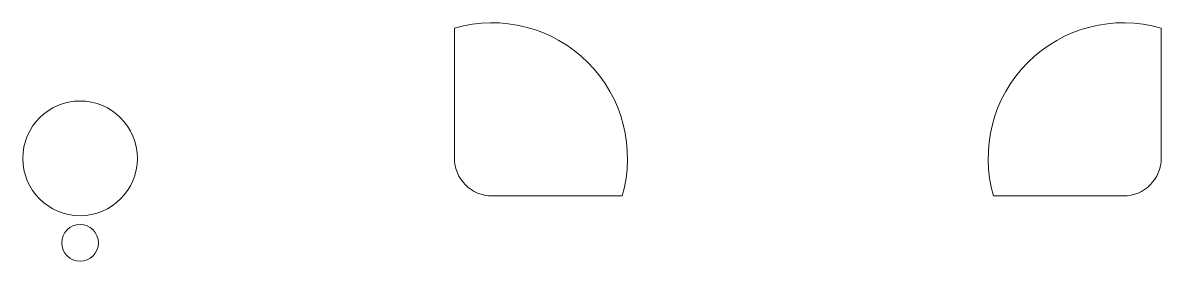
# Model space of a CAD drawing. Header units: millimetres. Extents: x 18.3 to 106, y 22.1 to 40.4.
import ezdxf

# ---------------------------------------------------------------- set-up
doc = ezdxf.new("R2010")
doc.units = ezdxf.units.MM
doc.layers.add('insides', color=2, linetype='CONTINUOUS', lineweight=0, true_color=0xffff00)

msp = doc.modelspace()

# ---------------------------------------------------------------- linework, layer by layer
at = {"layer": 'insides'}
for p, q in [((51.587, 39.997), (51.587, 30)), ((106.01, 30), (106.01, 39.997)), ((54.5, 27.087), (64.497, 27.087)), ((93.101, 27.087), (103.098, 27.087))]:
    msp.add_line(p, q, dxfattribs=at)
for centre, radius in [((22.761, 29.981), 4.412), ((22.761, 23.481), 1.413)]:
    msp.add_circle(centre, radius, dxfattribs=at)
for centre, radius, start, end in [((54.5, 30), 10.413, 343.75699, 106.24301), ((103.098, 30), 10.412, 73.75699, 196.24301), ((54.5, 30), 2.913, 180, 270), ((103.098, 30), 2.913, 270, 0)]:
    msp.add_arc(centre, radius, start, end, dxfattribs=at)

doc.saveas('drawing.dxf')
